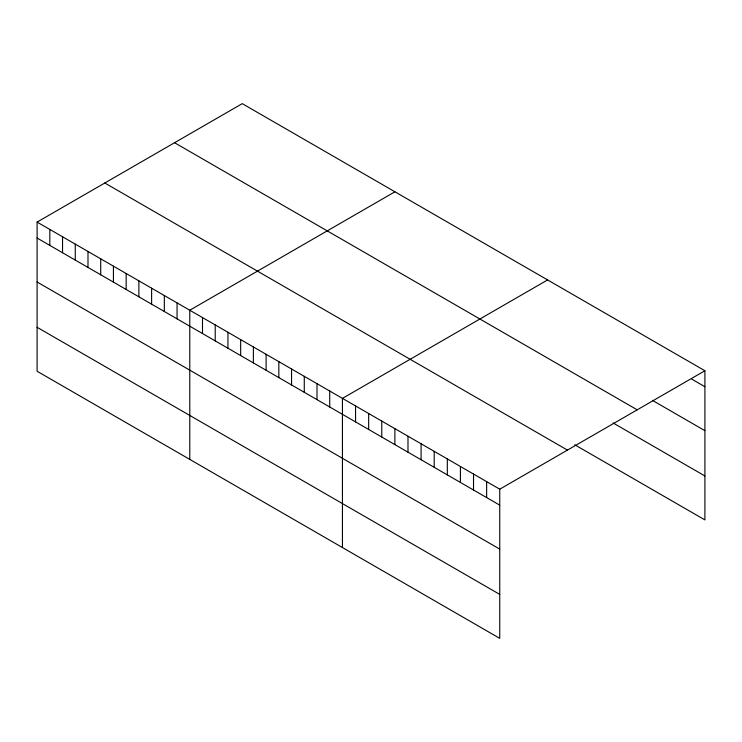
<?xml version="1.0" encoding="UTF-8"?>
<svg xmlns="http://www.w3.org/2000/svg" width="742" height="742" viewBox="0 0 742 742"><rect width="100%" height="100%" fill="white"/><g stroke="black" fill="none" stroke-linecap="round" stroke-linejoin="round"><path stroke-width="1.11" d="M37.1 222.09L499.746 489.191L499.746 638.361L37.1 371.25L37.1 222.09L242.254 103.639L704.9 370.75L704.9 519.91L574.753 444.773M394.93 191.788L189.776 310.23L189.776 459.4M547.596 279.929L342.442 398.38L342.442 547.54M499.746 489.191L704.9 370.75M691.794 379.143L704.9 386.712M652.468 400.392L704.9 430.666M174.555 142.724L637.202 409.834M613.142 422.977L704.9 475.956M104.798 182.996L567.444 450.106M37.1 238.052L499.746 505.154M37.1 282.006L499.746 549.117M37.1 327.296L499.746 594.398M486.641 481.623L486.641 497.585M473.526 474.055L473.526 490.017M460.42 466.486L460.42 482.448M447.315 458.918L447.315 474.88M434.2 451.349L434.2 467.312M421.094 443.781L421.094 459.752M407.989 436.213L407.989 452.184M394.883 428.644L394.883 444.616M381.768 421.076L381.768 437.047M368.663 413.507L368.663 429.479M355.557 405.948L355.557 421.91M329.726 391.034L329.726 406.996M317.001 383.688L317.001 399.65M304.276 376.342L304.276 392.305M291.56 368.997L291.56 384.959M278.834 361.651L278.834 377.613M266.109 354.305L266.109 370.267M253.384 346.959L253.384 362.921M240.668 339.613L240.668 355.576M227.942 332.268L227.942 348.23M215.217 324.922L215.217 340.884M202.492 317.576L202.492 333.538M177.05 302.884L177.05 318.847M164.325 295.539L164.325 311.501M151.609 288.193L151.609 304.155M138.884 280.847L138.884 296.809M126.159 273.501L126.159 289.463M113.433 266.155L113.433 282.127M100.717 258.81L100.717 274.781M87.992 251.464L87.992 267.435M75.267 244.118L75.267 260.09M62.541 236.772L62.541 252.744M49.825 229.436L49.825 245.398"/></g></svg>
